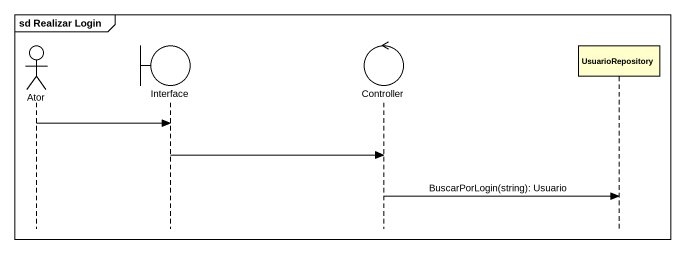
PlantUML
@startuml
mainframe sd Realizar Login
hide footbox
actor Ator
boundary "Interface" as Interface_
control Controller
participant UsuarioRepository

Ator -> Interface_
Interface_ -> Controller
Controller -> UsuarioRepository : BuscarPorLogin(string): Usuario
@enduml
